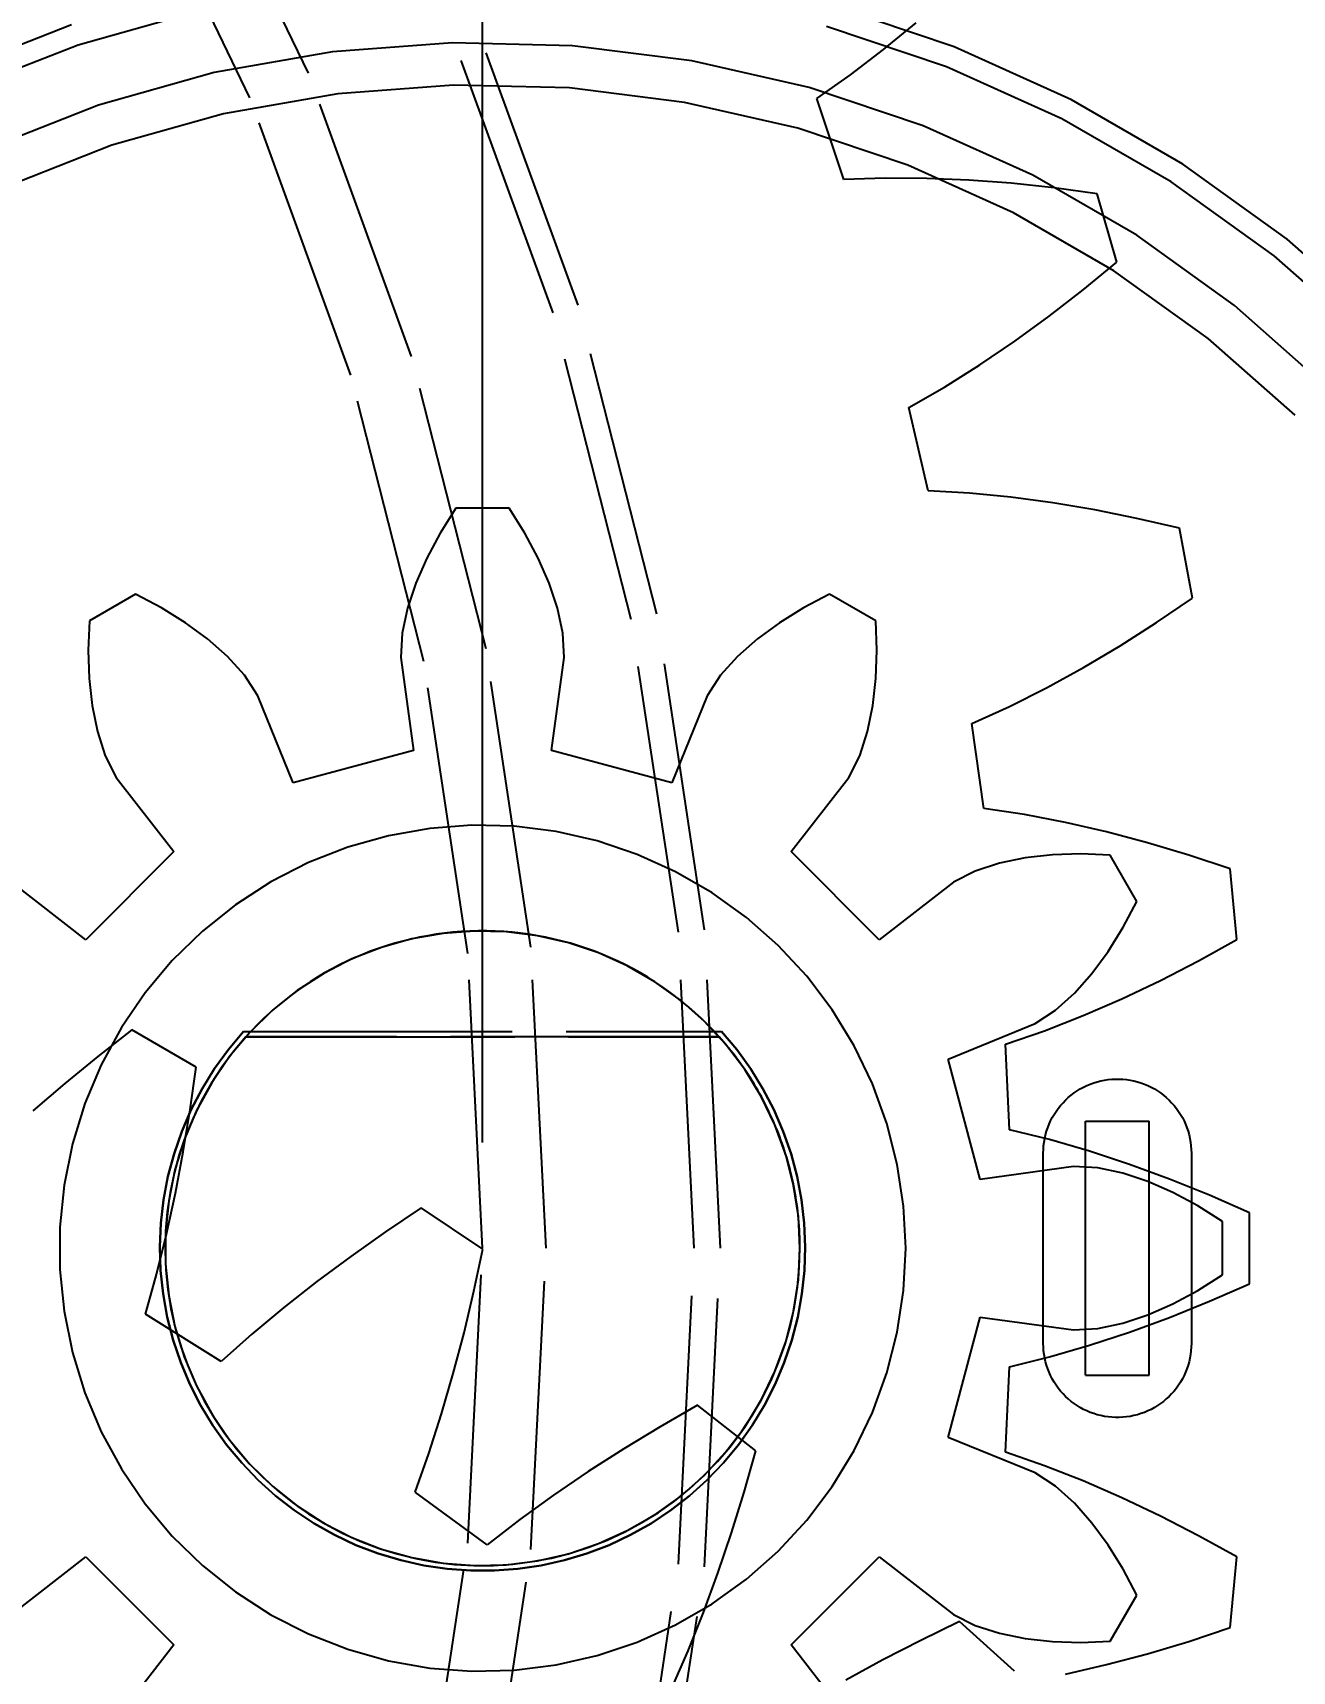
# Model space of a CAD drawing. Header units: millimetres. Extents: x -9 to 234, y -53 to 196.
# Drawn here: x 37.12 to 43.08, y 143.7 to 151.45 of the extents above; entities that cross this region are included whole.
import ezdxf

# ---------------------------------------------------------------- set-up
doc = ezdxf.new("R2010")
doc.units = ezdxf.units.MM
doc.linetypes.add('DASHED', pattern=[1.524, 1.27, -0.254])
doc.layers.add('DIMS', color=3, linetype='CONTINUOUS')
doc.layers.add('HIDDEN', color=8, linetype='DASHED')
doc.styles.add('OpenSansCondensed-Light', font='OpenSansCondensed-Light.ttf')
doc.dimstyles.new('EZDXF', dxfattribs={"dimtxt": 0.25, "dimasz": 0.175, "dimexe": 0.375, "dimexo": 0.125, "dimgap": 0.1, "dimtad": 1, "dimlfac": 100, "dimzin": 12, "dimdsep": 46, "dimtxsty": 'OpenSansCondensed-Light', "dimblk": 'ARCHTICK', "dimcen": 2.5, "dimazin": 3, "dimtfac": 0.5, "dimtmove": 2, "dimatfit": 3})

# ---------------------------------------------------------------- blocks, each defined once
blk = doc.blocks.new('_ARCHTICK')
at = {"color": 0, "linetype": 'BYBLOCK', "const_width": 0.15}
blk.add_lwpolyline([(-0.5, -0.5), (0.5, 0.5)], dxfattribs=at)

msp = doc.modelspace()

# ---------------------------------------------------------------- linework, layer by layer
at = {"layer": 'HIDDEN'}
for points in [[(39.25, 145.7), (39.18043, 147.09395), (38.97241, 148.47405), (38.62802, 149.82657), (38.15067, 151.13809), (37.5451, 152.39556), (36.81734, 153.58648), (35.97462, 154.69903), (35.02532, 155.72214), (33.97886, 156.64564), (32.84565, 157.46036), (31.63695, 158.15821), (30.36477, 158.73223)], [(39.25, 145.7), (39.18043, 147.09395), (38.97241, 148.47405), (38.62802, 149.82657), (38.15067, 151.13809), (37.5451, 152.39556), (36.81734, 153.58648), (35.97462, 154.69903), (35.02532, 155.72214), (33.97886, 156.64564), (32.84565, 157.46036), (31.63695, 158.15821), (30.36477, 158.73223)], [(39.55, 145.7), (39.47894, 147.12382), (39.26647, 148.53349), (38.91469, 149.915), (38.42711, 151.25462), (37.80857, 152.53903), (37.06521, 153.75548), (36.20444, 154.89186), (35.23479, 155.9369), (34.1659, 156.88019), (33.00841, 157.71237), (31.77381, 158.42517)], [(39.55, 145.7), (39.47894, 147.12382), (39.26647, 148.53349), (38.91469, 149.915), (38.42711, 151.25462), (37.80857, 152.53903), (37.06521, 153.75548), (36.20444, 154.89186), (35.23479, 155.9369), (34.1659, 156.88019), (33.00841, 157.71237), (31.77381, 158.42517)], [(40.37426, 145.7), (40.29911, 147.20589), (40.07439, 148.69681), (39.70234, 150.15796), (39.18665, 151.57479), (38.53245, 152.93324), (37.74625, 154.2198), (36.83586, 155.42169), (35.81032, 156.52696), (34.67982, 157.52463), (33.45561, 158.40477)], [(40.25, 145.7), (40.17546, 147.19352), (39.95259, 148.67219), (39.58359, 150.12133), (39.07214, 151.52652), (38.42332, 152.87381), (37.64358, 154.1498), (36.74067, 155.34181), (35.72355, 156.438), (34.60235, 157.42747), (33.38819, 158.30039)], [(43.50924, 150.06679), (43.05329, 150.46917), (42.55953, 150.82416), (42.03289, 151.12822), (41.47858, 151.37833), (40.90213, 151.57201)], [(43.50924, 150.06679), (43.05329, 150.46917), (42.55953, 150.82416), (42.03289, 151.12822), (41.47858, 151.37833), (40.90213, 151.57201)], [(37.91487, 151.54957), (37.33908, 151.38756), (36.78228, 151.16904), (36.25, 150.89615), (35.74754, 150.57163), (35.27988, 150.19869), (34.85169, 149.78104), (34.4672, 149.32283), (34.13025, 148.82861), (33.84419, 148.3033), (33.61184, 147.75212), (33.43554, 147.18054), (33.31702, 146.59425), (33.25746, 145.99908), (33.25746, 145.40092), (33.31702, 144.80575), (33.43554, 144.21946), (33.61184, 143.64788)], [(37.91487, 151.54957), (37.33908, 151.38756), (36.78228, 151.16904), (36.25, 150.89615), (35.74754, 150.57163), (35.27988, 150.19869), (34.85169, 149.78104), (34.4672, 149.32283), (34.13025, 148.82861), (33.84419, 148.3033), (33.61184, 147.75212), (33.43554, 147.18054), (33.31702, 146.59425), (33.25746, 145.99908), (33.25746, 145.40092), (33.31702, 144.80575), (33.43554, 144.21946), (33.61184, 143.64788)], [(37.91487, 151.54957), (37.33908, 151.38756), (36.78228, 151.16904), (36.25, 150.89615), (35.74754, 150.57163), (35.27988, 150.19869), (34.85169, 149.78104), (34.4672, 149.32283), (34.13025, 148.82861), (33.84419, 148.3033), (33.61184, 147.75212), (33.43554, 147.18054), (33.31702, 146.59425), (33.25746, 145.99908), (33.25746, 145.40092), (33.31702, 144.80575), (33.43554, 144.21946), (33.61184, 143.64788)], [(37.91487, 151.54957), (37.33908, 151.38756), (36.78228, 151.16904), (36.25, 150.89615), (35.74754, 150.57163), (35.27988, 150.19869), (34.85169, 149.78104), (34.4672, 149.32283), (34.13025, 148.82861), (33.84419, 148.3033), (33.61184, 147.75212), (33.43554, 147.18054), (33.31702, 146.59425), (33.25746, 145.99908), (33.25746, 145.40092), (33.31702, 144.80575), (33.43554, 144.21946), (33.61184, 143.64788)], [(41.14527, 151.36622), (41.29909, 151.49272)], [(41.14527, 151.36622), (41.29909, 151.49272)], [(37.30723, 151.48236), (36.74115, 151.26019), (36.2, 150.98275), (35.68916, 150.65282), (35.21372, 150.27367), (34.77838, 149.84905), (34.38749, 149.38321), (34.04493, 148.88075), (33.75409, 148.34669), (33.51788, 147.78632), (33.33863, 147.20522), (33.21813, 146.60916), (33.15758, 146.00406), (33.15758, 145.39594), (33.21813, 144.79084), (33.33863, 144.19478), (33.51788, 143.61368)], [(37.30723, 151.48236), (36.74115, 151.26019), (36.2, 150.98275), (35.68916, 150.65282), (35.21372, 150.27367), (34.77838, 149.84905), (34.38749, 149.38321), (34.04493, 148.88075), (33.75409, 148.34669), (33.51788, 147.78632), (33.33863, 147.20522), (33.21813, 146.60916), (33.15758, 146.00406), (33.15758, 145.39594), (33.21813, 144.79084), (33.33863, 144.19478), (33.51788, 143.61368)], [(43.43942, 149.9952), (42.99094, 150.39099), (42.50528, 150.74016), (41.98726, 151.03923), (41.44205, 151.28524), (40.87504, 151.47575)], [(43.43942, 149.9952), (42.99094, 150.39099), (42.50528, 150.74016), (41.98726, 151.03923), (41.44205, 151.28524), (40.87504, 151.47575)], [(43.43942, 149.9952), (42.99094, 150.39099), (42.50528, 150.74016), (41.98726, 151.03923), (41.44205, 151.28524), (40.87504, 151.47575)], [(43.43942, 149.9952), (42.99094, 150.39099), (42.50528, 150.74016), (41.98726, 151.03923), (41.44205, 151.28524), (40.87504, 151.47575)], [(43.22995, 149.78044), (42.80389, 150.15644), (42.34251, 150.48815), (41.8504, 150.77227), (41.33244, 151.00598), (40.79379, 151.18696), (40.23979, 151.3134), (39.67596, 151.38406), (39.1079, 151.39823), (38.54124, 151.35576), (37.98163, 151.25709), (37.43463, 151.10319), (36.90566, 150.89558)], [(43.22995, 149.78044), (42.80389, 150.15644), (42.34251, 150.48815), (41.8504, 150.77227), (41.33244, 151.00598), (40.79379, 151.18696), (40.23979, 151.3134), (39.67596, 151.38406), (39.1079, 151.39823), (38.54124, 151.35576), (37.98163, 151.25709), (37.43463, 151.10319), (36.90566, 150.89558)], [(40.98869, 151.24675), (41.14527, 151.36622)], [(40.98869, 151.24675), (41.14527, 151.36622)], [(43.0903, 149.63727), (42.67919, 150.00007), (42.234, 150.32014), (41.75916, 150.59429), (41.25938, 150.81981), (40.73962, 150.99443), (40.20506, 151.11644), (39.66102, 151.18462), (39.11288, 151.19829), (38.56611, 151.15732), (38.02613, 151.0621), (37.49832, 150.9136), (36.98792, 150.71328)], [(43.0903, 149.63727), (42.67919, 150.00007), (42.234, 150.32014), (41.75916, 150.59429), (41.25938, 150.81981), (40.73962, 150.99443), (40.20506, 151.11644), (39.66102, 151.18462), (39.11288, 151.19829), (38.56611, 151.15732), (38.02613, 151.0621), (37.49832, 150.9136), (36.98792, 150.71328)], [(40.82917, 151.13503), (40.98869, 151.24675)], [(40.82917, 151.13503), (40.98869, 151.24675)], [(40.95778, 150.7513), (40.82917, 151.13503)], [(40.95778, 150.7513), (40.82917, 151.13503)], [(41.15241, 150.75827), (40.95778, 150.7513)], [(41.15241, 150.75827), (40.95778, 150.7513)], [(41.34936, 150.7573), (41.15241, 150.75827)], [(41.34936, 150.7573), (41.15241, 150.75827)], [(41.54834, 150.74905), (41.34936, 150.7573)], [(41.54834, 150.74905), (41.34936, 150.7573)], [(41.74914, 150.73398), (41.54834, 150.74905)], [(41.74914, 150.73398), (41.54834, 150.74905)], [(41.95155, 150.71244), (41.74914, 150.73398)], [(41.95155, 150.71244), (41.74914, 150.73398)], [(42.15543, 150.68467), (41.95155, 150.71244)], [(42.15543, 150.68467), (41.95155, 150.71244)], [(42.24738, 150.36151), (42.15543, 150.68467)], [(42.24738, 150.36151), (42.15543, 150.68467)], [(42.08865, 150.23058), (42.24738, 150.36151)], [(42.08865, 150.23058), (42.24738, 150.36151)], [(41.9279, 150.1057), (42.08865, 150.23058)], [(41.9279, 150.1057), (42.08865, 150.23058)], [(41.76511, 149.98718), (41.9279, 150.1057)], [(41.76511, 149.98718), (41.9279, 150.1057)], [(41.60028, 149.87541), (41.76511, 149.98718)], [(41.60028, 149.87541), (41.76511, 149.98718)], [(41.43334, 149.77091), (41.60028, 149.87541)], [(41.43334, 149.77091), (41.60028, 149.87541)], [(41.26419, 149.67438), (41.43334, 149.77091)], [(41.26419, 149.67438), (41.43334, 149.77091)], [(41.35685, 149.28042), (41.26419, 149.67438)], [(41.35685, 149.28042), (41.26419, 149.67438)], [(41.55129, 149.26941), (41.35685, 149.28042)], [(41.55129, 149.26941), (41.35685, 149.28042)], [(41.74731, 149.25027), (41.55129, 149.26941)], [(41.74731, 149.25027), (41.55129, 149.26941)], [(41.94468, 149.22369), (41.74731, 149.25027)], [(41.94468, 149.22369), (41.74731, 149.25027)], [(39.12397, 149.19773), (39.0499, 149.0806)], [(39.12397, 149.19773), (39.0499, 149.0806)], [(39.37603, 149.19773), (39.12397, 149.19773)], [(39.37603, 149.19773), (39.12397, 149.19773)], [(39.4501, 149.0806), (39.37603, 149.19773)], [(39.4501, 149.0806), (39.37603, 149.19773)], [(42.14323, 149.19016), (41.94468, 149.22369)], [(42.14323, 149.19016), (41.94468, 149.22369)], [(42.3428, 149.15003), (42.14323, 149.19016)], [(42.3428, 149.15003), (42.14323, 149.19016)], [(42.54325, 149.10357), (42.3428, 149.15003)], [(42.54325, 149.10357), (42.3428, 149.15003)], [(42.60498, 148.77331), (42.54325, 149.10357)], [(42.60498, 148.77331), (42.54325, 149.10357)], [(39.0499, 149.0806), (38.98671, 148.96242)], [(39.0499, 149.0806), (38.98671, 148.96242)], [(39.51329, 148.96242), (39.4501, 149.0806)], [(39.51329, 148.96242), (39.4501, 149.0806)], [(38.98671, 148.96242), (38.93492, 148.84379)], [(38.98671, 148.96242), (38.93492, 148.84379)], [(39.56508, 148.84379), (39.51329, 148.96242)], [(39.56508, 148.84379), (39.51329, 148.96242)], [(37.61028, 148.79214), (37.39199, 148.66611)], [(37.61028, 148.79214), (37.39199, 148.66611)], [(37.73299, 148.72773), (37.61028, 148.79214)], [(37.73299, 148.72773), (37.61028, 148.79214)], [(38.93492, 148.84379), (38.89542, 148.72534)], [(38.93492, 148.84379), (38.89542, 148.72534)], [(39.60458, 148.72534), (39.56508, 148.84379)], [(39.60458, 148.72534), (39.56508, 148.84379)], [(40.88972, 148.79214), (40.76701, 148.72773)], [(40.88972, 148.79214), (40.76701, 148.72773)], [(41.10801, 148.66611), (40.88972, 148.79214)], [(41.10801, 148.66611), (40.88972, 148.79214)], [(37.84681, 148.65698), (37.73299, 148.72773)], [(37.84681, 148.65698), (37.73299, 148.72773)], [(38.89542, 148.72534), (38.86987, 148.60782)], [(38.89542, 148.72534), (38.86987, 148.60782)], [(39.63013, 148.60782), (39.60458, 148.72534)], [(39.63013, 148.60782), (39.60458, 148.72534)], [(40.76701, 148.72773), (40.65319, 148.65698)], [(40.76701, 148.72773), (40.65319, 148.65698)], [(42.43485, 148.65757), (42.60498, 148.77331)], [(42.43485, 148.65757), (42.60498, 148.77331)], [(37.39199, 148.66611), (37.38641, 148.52763)], [(37.39199, 148.66611), (37.38641, 148.52763)], [(37.95097, 148.58014), (37.84681, 148.65698)], [(37.95097, 148.58014), (37.84681, 148.65698)], [(40.65319, 148.65698), (40.54903, 148.58014)], [(40.65319, 148.65698), (40.54903, 148.58014)], [(41.11359, 148.52763), (41.10801, 148.66611)], [(41.11359, 148.52763), (41.10801, 148.66611)], [(42.26326, 148.54806), (42.43485, 148.65757)], [(42.26326, 148.54806), (42.43485, 148.65757)], [(38.04441, 148.49732), (37.95097, 148.58014)], [(38.04441, 148.49732), (37.95097, 148.58014)], [(38.86987, 148.60782), (38.86368, 148.49248)], [(38.86987, 148.60782), (38.86368, 148.49248)], [(39.63632, 148.49248), (39.63013, 148.60782)], [(39.63632, 148.49248), (39.63013, 148.60782)], [(40.54903, 148.58014), (40.45559, 148.49732)], [(40.54903, 148.58014), (40.45559, 148.49732)], [(42.09023, 148.44507), (42.26326, 148.54806)], [(42.09023, 148.44507), (42.26326, 148.54806)], [(37.38641, 148.52763), (37.39077, 148.39369)], [(37.38641, 148.52763), (37.39077, 148.39369)], [(38.12529, 148.40831), (38.04441, 148.49732)], [(38.12529, 148.40831), (38.04441, 148.49732)], [(38.86368, 148.49248), (38.92453, 148.05259)], [(38.86368, 148.49248), (38.92453, 148.05259)], [(39.57547, 148.05259), (39.63632, 148.49248)], [(39.57547, 148.05259), (39.63632, 148.49248)], [(40.45559, 148.49732), (40.37471, 148.40831)], [(40.45559, 148.49732), (40.37471, 148.40831)], [(41.10923, 148.39369), (41.11359, 148.52763)], [(41.10923, 148.39369), (41.11359, 148.52763)], [(37.39077, 148.39369), (37.40524, 148.26506)], [(37.39077, 148.39369), (37.40524, 148.26506)], [(38.18832, 148.31152), (38.12529, 148.40831)], [(38.18832, 148.31152), (38.12529, 148.40831)], [(40.37471, 148.40831), (40.31168, 148.31152)], [(40.37471, 148.40831), (40.31168, 148.31152)], [(41.09476, 148.26506), (41.10923, 148.39369)], [(41.09476, 148.26506), (41.10923, 148.39369)], [(41.91579, 148.34899), (42.09023, 148.44507)], [(41.91579, 148.34899), (42.09023, 148.44507)], [(41.73992, 148.26033), (41.91579, 148.34899)], [(41.73992, 148.26033), (41.91579, 148.34899)], [(37.40524, 148.26506), (37.43025, 148.14273)], [(37.40524, 148.26506), (37.43025, 148.14273)], [(38.35556, 147.90014), (38.18832, 148.31152)], [(38.35556, 147.90014), (38.18832, 148.31152)], [(40.31168, 148.31152), (40.14444, 147.90014)], [(40.31168, 148.31152), (40.14444, 147.90014)], [(41.06975, 148.14273), (41.09476, 148.26506)], [(41.06975, 148.14273), (41.09476, 148.26506)], [(41.56259, 148.17982), (41.73992, 148.26033)], [(41.56259, 148.17982), (41.73992, 148.26033)], [(41.6185, 147.77899), (41.56259, 148.17982)], [(41.6185, 147.77899), (41.56259, 148.17982)], [(37.43025, 148.14273), (37.46689, 148.02818)], [(37.43025, 148.14273), (37.46689, 148.02818)], [(41.03311, 148.02818), (41.06975, 148.14273)], [(41.03311, 148.02818), (41.06975, 148.14273)], [(37.46689, 148.02818), (37.51919, 147.9252)], [(37.46689, 148.02818), (37.51919, 147.9252)], [(38.92453, 148.05259), (38.35556, 147.90014)], [(38.92453, 148.05259), (38.35556, 147.90014)], [(40.14444, 147.90014), (39.57547, 148.05259)], [(40.14444, 147.90014), (39.57547, 148.05259)], [(40.98081, 147.9252), (41.03311, 148.02818)], [(40.98081, 147.9252), (41.03311, 148.02818)], [(37.51919, 147.9252), (37.79184, 147.57467)], [(37.51919, 147.9252), (37.79184, 147.57467)], [(40.70816, 147.57467), (40.98081, 147.9252)], [(40.70816, 147.57467), (40.98081, 147.9252)], [(41.81109, 147.75009), (41.6185, 147.77899)], [(41.81109, 147.75009), (41.6185, 147.77899)], [(41.25, 145.7), (41.24006, 145.89914), (41.21034, 146.09629), (41.16115, 146.28951), (41.09295, 146.47687), (41.00644, 146.65651), (40.90248, 146.82664), (40.78209, 146.98558), (40.64647, 147.13173), (40.49698, 147.26366), (40.33509, 147.38005), (40.16242, 147.47974), (39.98068, 147.56175), (39.79168, 147.62525), (39.5973, 147.66962), (39.39946, 147.69441), (39.20014, 147.69938), (39.00131, 147.68448), (38.80496, 147.64986), (38.61303, 147.59585), (38.42743, 147.52301), (38.25, 147.43205), (38.08251, 147.32388), (37.92663, 147.19956), (37.7839, 147.06035), (37.65573, 146.90761), (37.54342, 146.74287), (37.44806, 146.56777), (37.37061, 146.38404), (37.31185, 146.19351), (37.27234, 145.99808), (37.25249, 145.79969), (37.25249, 145.60031), (37.27234, 145.40192), (37.31185, 145.20649), (37.37061, 145.01596), (37.44806, 144.83223), (37.54342, 144.65713), (37.65573, 144.49239), (37.7839, 144.33965), (37.92663, 144.20044), (38.08251, 144.07612), (38.25, 143.96795), (38.42743, 143.87699), (38.61303, 143.80415), (38.80496, 143.75014), (39.00131, 143.71552), (39.20014, 143.70062), (39.39946, 143.70559), (39.5973, 143.73038), (39.79168, 143.77475), (39.98068, 143.83825), (40.16242, 143.92026), (40.33509, 144.01995), (40.49698, 144.13634), (40.64647, 144.26827), (40.78209, 144.41442), (40.90248, 144.57336), (41.00644, 144.74349), (41.09295, 144.92313), (41.16115, 145.11049), (41.21034, 145.30371), (41.24006, 145.50086), (41.25, 145.7)], [(41.25, 145.7), (41.24006, 145.89914), (41.21034, 146.09629), (41.16115, 146.28951), (41.09295, 146.47687), (41.00644, 146.65651), (40.90248, 146.82664), (40.78209, 146.98558), (40.64647, 147.13173), (40.49698, 147.26366), (40.33509, 147.38005), (40.16242, 147.47974), (39.98068, 147.56175), (39.79168, 147.62525), (39.5973, 147.66962), (39.39946, 147.69441), (39.20014, 147.69938), (39.00131, 147.68448), (38.80496, 147.64986), (38.61303, 147.59585), (38.42743, 147.52301), (38.25, 147.43205), (38.08251, 147.32388), (37.92663, 147.19956), (37.7839, 147.06035), (37.65573, 146.90761), (37.54342, 146.74287), (37.44806, 146.56777), (37.37061, 146.38404), (37.31185, 146.19351), (37.27234, 145.99808), (37.25249, 145.79969), (37.25249, 145.60031), (37.27234, 145.40192), (37.31185, 145.20649), (37.37061, 145.01596), (37.44806, 144.83223), (37.54342, 144.65713), (37.65573, 144.49239), (37.7839, 144.33965), (37.92663, 144.20044), (38.08251, 144.07612), (38.25, 143.96795), (38.42743, 143.87699), (38.61303, 143.80415), (38.80496, 143.75014), (39.00131, 143.71552), (39.20014, 143.70062), (39.39946, 143.70559), (39.5973, 143.73038), (39.79168, 143.77475), (39.98068, 143.83825), (40.16242, 143.92026), (40.33509, 144.01995), (40.49698, 144.13634), (40.64647, 144.26827), (40.78209, 144.41442), (40.90248, 144.57336), (41.00644, 144.74349), (41.09295, 144.92313), (41.16115, 145.11049), (41.21034, 145.30371), (41.24006, 145.50086), (41.25, 145.7)], [(42.00451, 147.71294), (41.81109, 147.75009)], [(42.00451, 147.71294), (41.81109, 147.75009)], [(42.19859, 147.66827), (42.00451, 147.71294)], [(42.19859, 147.66827), (42.00451, 147.71294)], [(42.3932, 147.61656), (42.19859, 147.66827)], [(42.3932, 147.61656), (42.19859, 147.66827)], [(37.79184, 147.57467), (37.37533, 147.15816)], [(37.79184, 147.57467), (37.37533, 147.15816)], [(41.12467, 147.15816), (40.70816, 147.57467)], [(41.12467, 147.15816), (40.70816, 147.57467)], [(41.81506, 147.54476), (41.69273, 147.51975)], [(41.81506, 147.54476), (41.69273, 147.51975)], [(41.94369, 147.55923), (41.81506, 147.54476)], [(41.94369, 147.55923), (41.81506, 147.54476)], [(42.07763, 147.56359), (41.94369, 147.55923)], [(42.07763, 147.56359), (41.94369, 147.55923)], [(42.21611, 147.55801), (42.07763, 147.56359)], [(42.21611, 147.55801), (42.07763, 147.56359)], [(42.34214, 147.33972), (42.21611, 147.55801)], [(42.34214, 147.33972), (42.21611, 147.55801)], [(42.58821, 147.55819), (42.3932, 147.61656)], [(42.58821, 147.55819), (42.3932, 147.61656)], [(42.78352, 147.49343), (42.58821, 147.55819)], [(42.78352, 147.49343), (42.58821, 147.55819)], [(41.57818, 147.48311), (41.4752, 147.43081)], [(41.57818, 147.48311), (41.4752, 147.43081)], [(41.69273, 147.51975), (41.57818, 147.48311)], [(41.69273, 147.51975), (41.57818, 147.48311)], [(42.81452, 147.15888), (42.78352, 147.49343)], [(42.81452, 147.15888), (42.78352, 147.49343)], [(37.37533, 147.15816), (37.0248, 147.43081)], [(37.37533, 147.15816), (37.0248, 147.43081)], [(41.4752, 147.43081), (41.12467, 147.15816)], [(41.4752, 147.43081), (41.12467, 147.15816)], [(42.27773, 147.21701), (42.34214, 147.33972)], [(42.27773, 147.21701), (42.34214, 147.33972)], [(40.75, 145.7), (40.74255, 145.84935), (40.72026, 145.99722), (40.68336, 146.14213), (40.63221, 146.28265), (40.56733, 146.41738), (40.48936, 146.54498), (40.39907, 146.66418), (40.29736, 146.7738), (40.18523, 146.87275), (40.06382, 146.96004), (39.93432, 147.03481), (39.79801, 147.09631), (39.65626, 147.14394), (39.51047, 147.17721), (39.3621, 147.19581), (39.2126, 147.19953), (39.06348, 147.18836), (38.91622, 147.16239), (38.77227, 147.12189), (38.63307, 147.06726), (38.5, 146.99904), (38.37438, 146.91791), (38.25747, 146.82467), (38.15042, 146.72026), (38.0543, 146.60571), (37.97006, 146.48215), (37.89855, 146.35083), (37.84046, 146.21303), (37.79638, 146.07014), (37.76675, 145.92356), (37.75186, 145.77477), (37.75186, 145.62523), (37.76675, 145.47644), (37.79638, 145.32986), (37.84046, 145.18697), (37.89855, 145.04917), (37.97006, 144.91785), (38.0543, 144.79429), (38.15042, 144.67974), (38.25747, 144.57533), (38.37438, 144.48209), (38.5, 144.40096), (38.63307, 144.33274), (38.77227, 144.27811), (38.91622, 144.23761), (39.06348, 144.21164), (39.2126, 144.20047), (39.3621, 144.20419), (39.51047, 144.22279), (39.65626, 144.25606), (39.79801, 144.30369), (39.93432, 144.36519), (40.06382, 144.43996), (40.18523, 144.52725), (40.29736, 144.6262), (40.39907, 144.73582), (40.48936, 144.85502), (40.56733, 144.98262), (40.63221, 145.11735), (40.68336, 145.25787), (40.72026, 145.40278), (40.74255, 145.55065), (40.75, 145.7)], [(40.75, 145.7), (40.74255, 145.84935), (40.72026, 145.99722), (40.68336, 146.14213), (40.63221, 146.28265), (40.56733, 146.41738), (40.48936, 146.54498), (40.39907, 146.66418), (40.29736, 146.7738), (40.18523, 146.87275), (40.06382, 146.96004), (39.93432, 147.03481), (39.79801, 147.09631), (39.65626, 147.14394), (39.51047, 147.17721), (39.3621, 147.19581), (39.2126, 147.19953), (39.06348, 147.18836), (38.91622, 147.16239), (38.77227, 147.12189), (38.63307, 147.06726), (38.5, 146.99904), (38.37438, 146.91791), (38.25747, 146.82467), (38.15042, 146.72026), (38.0543, 146.60571), (37.97006, 146.48215), (37.89855, 146.35083), (37.84046, 146.21303), (37.79638, 146.07014), (37.76675, 145.92356), (37.75186, 145.77477), (37.75186, 145.62523), (37.76675, 145.47644), (37.79638, 145.32986), (37.84046, 145.18697), (37.89855, 145.04917), (37.97006, 144.91785), (38.0543, 144.79429), (38.15042, 144.67974), (38.25747, 144.57533), (38.37438, 144.48209), (38.5, 144.40096), (38.63307, 144.33274), (38.77227, 144.27811), (38.91622, 144.23761), (39.06348, 144.21164), (39.2126, 144.20047), (39.3621, 144.20419), (39.51047, 144.22279), (39.65626, 144.25606), (39.79801, 144.30369), (39.93432, 144.36519), (40.06382, 144.43996), (40.18523, 144.52725), (40.29736, 144.6262), (40.39907, 144.73582), (40.48936, 144.85502), (40.56733, 144.98262), (40.63221, 145.11735), (40.68336, 145.25787), (40.72026, 145.40278), (40.74255, 145.55065), (40.75, 145.7)], [(40.75, 145.7), (40.74255, 145.84935), (40.72026, 145.99722), (40.68336, 146.14213), (40.63221, 146.28265), (40.56733, 146.41738), (40.48936, 146.54498), (40.39907, 146.66418), (40.29736, 146.7738), (40.18523, 146.87275), (40.06382, 146.96004), (39.93432, 147.03481), (39.79801, 147.09631), (39.65626, 147.14394), (39.51047, 147.17721), (39.3621, 147.19581), (39.2126, 147.19953), (39.06348, 147.18836), (38.91622, 147.16239), (38.77227, 147.12189), (38.63307, 147.06726), (38.5, 146.99904), (38.37438, 146.91791), (38.25747, 146.82467), (38.15042, 146.72026), (38.0543, 146.60571), (37.97006, 146.48215), (37.89855, 146.35083), (37.84046, 146.21303), (37.79638, 146.07014), (37.76675, 145.92356), (37.75186, 145.77477), (37.75186, 145.62523), (37.76675, 145.47644), (37.79638, 145.32986), (37.84046, 145.18697), (37.89855, 145.04917), (37.97006, 144.91785), (38.0543, 144.79429), (38.15042, 144.67974), (38.25747, 144.57533), (38.37438, 144.48209), (38.5, 144.40096), (38.63307, 144.33274), (38.77227, 144.27811), (38.91622, 144.23761), (39.06348, 144.21164), (39.2126, 144.20047), (39.3621, 144.20419), (39.51047, 144.22279), (39.65626, 144.25606), (39.79801, 144.30369), (39.93432, 144.36519), (40.06382, 144.43996), (40.18523, 144.52725), (40.29736, 144.6262), (40.39907, 144.73582), (40.48936, 144.85502), (40.56733, 144.98262), (40.63221, 145.11735), (40.68336, 145.25787), (40.72026, 145.40278), (40.74255, 145.55065), (40.75, 145.7)], [(40.36803, 146.7), (40.34094, 146.72949), (40.31306, 146.75825), (40.28443, 146.78625), (40.25506, 146.81348), (40.22498, 146.83992), (40.1942, 146.86554), (40.16274, 146.89033), (40.13064, 146.91428), (40.09791, 146.93736), (40.06457, 146.95955), (40.03065, 146.98085), (39.99618, 147.00124), (39.96118, 147.02069), (39.92566, 147.03921), (39.88967, 147.05677), (39.85322, 147.07336), (39.81634, 147.08898), (39.77905, 147.1036), (39.74139, 147.11723), (39.70338, 147.12984), (39.66505, 147.14144), (39.62642, 147.152), (39.58752, 147.16153), (39.54838, 147.17002), (39.50903, 147.17747), (39.46949, 147.18385), (39.4298, 147.18919), (39.38997, 147.19345), (39.35005, 147.19666), (39.31006, 147.1988), (39.27002, 147.19987), (39.22998, 147.19987), (39.18994, 147.1988), (39.14995, 147.19666), (39.11003, 147.19345), (39.0702, 147.18919), (39.03051, 147.18385), (38.99097, 147.17747), (38.95162, 147.17002), (38.91248, 147.16153), (38.87358, 147.152), (38.83495, 147.14144), (38.79662, 147.12984), (38.75861, 147.11723), (38.72095, 147.1036), (38.68366, 147.08898), (38.64678, 147.07336), (38.61033, 147.05677), (38.57434, 147.03921), (38.53882, 147.02069), (38.50382, 147.00124), (38.46935, 146.98085), (38.43543, 146.95955), (38.40209, 146.93736), (38.36936, 146.91428), (38.33726, 146.89033), (38.3058, 146.86554), (38.27502, 146.83992), (38.24494, 146.81348), (38.21557, 146.78625), (38.18694, 146.75825), (38.15906, 146.72949), (38.13197, 146.7)], [(42.20698, 147.10319), (42.27773, 147.21701)], [(42.20698, 147.10319), (42.27773, 147.21701)], [(42.63444, 147.05934), (42.81452, 147.15888)], [(42.63444, 147.05934), (42.81452, 147.15888)], [(42.13014, 146.99903), (42.20698, 147.10319)], [(42.13014, 146.99903), (42.20698, 147.10319)], [(42.04732, 146.90559), (42.13014, 146.99903)], [(42.04732, 146.90559), (42.13014, 146.99903)], [(42.45347, 146.96613), (42.63444, 147.05934)], [(42.45347, 146.96613), (42.63444, 147.05934)], [(42.27168, 146.87954), (42.45347, 146.96613)], [(42.27168, 146.87954), (42.45347, 146.96613)], [(41.95831, 146.82471), (42.04732, 146.90559)], [(41.95831, 146.82471), (42.04732, 146.90559)], [(42.08911, 146.79996), (42.27168, 146.87954)], [(42.08911, 146.79996), (42.27168, 146.87954)], [(41.86152, 146.76168), (41.95831, 146.82471)], [(41.86152, 146.76168), (41.95831, 146.82471)], [(41.90581, 146.72791), (42.08911, 146.79996)], [(41.90581, 146.72791), (42.08911, 146.79996)], [(37.59222, 146.7317), (37.43195, 146.6069)], [(37.59222, 146.7317), (37.43195, 146.6069)], [(37.89588, 146.55639), (37.59222, 146.7317)], [(37.89588, 146.55639), (37.59222, 146.7317)], [(38.12084, 146.725), (38.04884, 146.6396), (37.98328, 146.54915), (37.92452, 146.45415), (37.87288, 146.3551), (37.82862, 146.25253), (37.79198, 146.14701), (37.76317, 146.03908), (37.74234, 145.92933), (37.7296, 145.81836), (37.72501, 145.70675), (37.72861, 145.5951), (37.74037, 145.48401), (37.76023, 145.37409), (37.78809, 145.26591), (37.82378, 145.16006), (37.86713, 145.05711), (37.9179, 144.95761), (37.97582, 144.86209), (38.04058, 144.77107), (38.11182, 144.68503), (38.18917, 144.60444), (38.27221, 144.52972), (38.3605, 144.46129), (38.45356, 144.3995), (38.55089, 144.34469), (38.65198, 144.29715), (38.75627, 144.25714), (38.86321, 144.22487), (38.97223, 144.20051), (39.08274, 144.1842), (39.19415, 144.17602), (39.30585, 144.17602), (39.41726, 144.1842), (39.52777, 144.20051), (39.63679, 144.22487), (39.74373, 144.25714), (39.84802, 144.29715), (39.94911, 144.34469), (40.04644, 144.3995), (40.1395, 144.46129), (40.22779, 144.52972), (40.31083, 144.60444), (40.38818, 144.68503), (40.45942, 144.77107), (40.52418, 144.86209), (40.5821, 144.95761), (40.63287, 145.05711), (40.67622, 145.16006), (40.71191, 145.26591), (40.73977, 145.37409), (40.75963, 145.48401), (40.77139, 145.5951), (40.77499, 145.70675), (40.7704, 145.81836), (40.75766, 145.92933), (40.73683, 146.03908), (40.70802, 146.14701), (40.67138, 146.25253), (40.62712, 146.3551), (40.57548, 146.45415), (40.51672, 146.54915), (40.45116, 146.6396), (40.37916, 146.725)], [(40.37916, 146.725), (40.45116, 146.6396), (40.51672, 146.54915), (40.57548, 146.45415), (40.62712, 146.3551), (40.67138, 146.25253), (40.70802, 146.14701), (40.73683, 146.03908), (40.75766, 145.92933), (40.7704, 145.81836), (40.77499, 145.70675), (40.77139, 145.5951), (40.75963, 145.48401), (40.73977, 145.37409), (40.71191, 145.26591), (40.67622, 145.16006), (40.63287, 145.05711), (40.5821, 144.95761), (40.52418, 144.86209), (40.45942, 144.77107), (40.38818, 144.68503), (40.31083, 144.60444), (40.22779, 144.52972), (40.1395, 144.46129), (40.04644, 144.3995), (39.94911, 144.34469), (39.84802, 144.29715), (39.74373, 144.25714), (39.63679, 144.22487), (39.52777, 144.20051), (39.41726, 144.1842), (39.30585, 144.17602), (39.19415, 144.17602), (39.08274, 144.1842), (38.97223, 144.20051), (38.86321, 144.22487), (38.75627, 144.25714), (38.65198, 144.29715), (38.55089, 144.34469), (38.45356, 144.3995), (38.3605, 144.46129), (38.27221, 144.52972), (38.18917, 144.60444), (38.11182, 144.68503), (38.04058, 144.77107), (37.97582, 144.86209), (37.9179, 144.95761), (37.86713, 145.05711), (37.82378, 145.16006), (37.78809, 145.26591), (37.76023, 145.37409), (37.74037, 145.48401), (37.72861, 145.5951), (37.72501, 145.70675), (37.7296, 145.81836), (37.74234, 145.92933), (37.76317, 146.03908), (37.79198, 146.14701), (37.82862, 146.25253), (37.87288, 146.3551), (37.92452, 146.45415), (37.98328, 146.54915), (38.04884, 146.6396), (38.12084, 146.725)], [(38.13197, 146.7), (38.07267, 146.62945), (38.01781, 146.5554), (37.9676, 146.47811), (37.92224, 146.39789), (37.88189, 146.31504), (37.8467, 146.22986), (37.81681, 146.14268), (37.79233, 146.05383), (37.77335, 145.96365), (37.75995, 145.87247), (37.75217, 145.78064), (37.75004, 145.6885), (37.75358, 145.59641), (37.76277, 145.50471), (37.77757, 145.41374), (37.79793, 145.32386), (37.82377, 145.2354), (37.85499, 145.14869), (37.89148, 145.06406), (37.9331, 144.98183), (37.97969, 144.90232), (38.03107, 144.82581), (38.08705, 144.7526), (38.14743, 144.68297), (38.21197, 144.61718), (38.28042, 144.55548), (38.35254, 144.4981), (38.42804, 144.44525), (38.50665, 144.39715), (38.58806, 144.35395), (38.67197, 144.31585), (38.75807, 144.28296), (38.84602, 144.25542), (38.93549, 144.23334), (39.02615, 144.2168), (39.11766, 144.20585), (39.20967, 144.20054), (39.30183, 144.2009), (39.39379, 144.20691), (39.48521, 144.21856), (39.57574, 144.2358), (39.66505, 144.25856), (39.75278, 144.28677), (39.83862, 144.32032), (39.92224, 144.35907), (40.00332, 144.40288), (40.08155, 144.45159), (40.15665, 144.50502), (40.22832, 144.56295), (40.2963, 144.62517), (40.36033, 144.69146), (40.42017, 144.76155), (40.4756, 144.83518), (40.52639, 144.91208), (40.57237, 144.99195), (40.61336, 145.07449), (40.6492, 145.1594), (40.67975, 145.24635), (40.70492, 145.335), (40.72458, 145.42504), (40.73869, 145.51612), (40.74717, 145.60788), (40.75, 145.7)], [(38.12084, 146.725), (40.37916, 146.725)], [(38.12084, 146.725), (40.37916, 146.725)], [(40.36803, 146.7), (38.13197, 146.7)], [(38.13197, 146.7), (40.36803, 146.7)], [(40.75, 145.7), (40.7499, 145.71737), (40.7496, 145.73475), (40.74909, 145.75211), (40.74839, 145.76947), (40.74749, 145.78682), (40.74638, 145.80416), (40.74507, 145.82149), (40.74356, 145.8388), (40.74186, 145.85609), (40.73995, 145.87336), (40.73784, 145.8906), (40.73553, 145.90782), (40.73303, 145.92502), (40.73032, 145.94218), (40.72742, 145.95931), (40.72431, 145.9764), (40.72101, 145.99346), (40.71752, 146.01048), (40.71382, 146.02746), (40.70993, 146.04439), (40.70584, 146.06128), (40.70156, 146.07811), (40.69708, 146.0949), (40.69241, 146.11164), (40.68755, 146.12832), (40.68249, 146.14494), (40.67724, 146.1615), (40.6718, 146.178), (40.66617, 146.19444), (40.66035, 146.21081), (40.65433, 146.22711), (40.64814, 146.24334), (40.64175, 146.2595), (40.63517, 146.27558), (40.62841, 146.29159), (40.62147, 146.30751), (40.61434, 146.32336), (40.60703, 146.33912), (40.59954, 146.35479), (40.59186, 146.37038), (40.58401, 146.38588), (40.57597, 146.40128), (40.56776, 146.41659), (40.55937, 146.43181), (40.55081, 146.44693), (40.54207, 146.46194), (40.53316, 146.47686), (40.52407, 146.49167), (40.51482, 146.50637), (40.50539, 146.52097), (40.4958, 146.53545), (40.48604, 146.54983), (40.47611, 146.56409), (40.46602, 146.57823), (40.45577, 146.59226), (40.44535, 146.60616), (40.43478, 146.61995), (40.42404, 146.63361), (40.41315, 146.64714), (40.4021, 146.66055), (40.3909, 146.67383), (40.37954, 146.68698), (40.36803, 146.7)], [(41.45014, 146.59444), (41.86152, 146.76168)], [(41.45014, 146.59444), (41.86152, 146.76168)], [(41.72181, 146.66411), (41.90581, 146.72791)], [(41.72181, 146.66411), (41.90581, 146.72791)], [(41.7405, 146.25983), (41.72181, 146.66411)], [(41.7405, 146.25983), (41.72181, 146.66411)], [(37.43195, 146.6069), (37.27597, 146.47939)], [(37.43195, 146.6069), (37.27597, 146.47939)], [(37.86792, 146.35519), (37.89588, 146.55639)], [(37.86792, 146.35519), (37.89588, 146.55639)], [(41.60259, 146.02547), (41.45014, 146.59444)], [(41.60259, 146.02547), (41.45014, 146.59444)], [(37.27597, 146.47939), (37.12447, 146.34911)], [(37.27597, 146.47939), (37.12447, 146.34911)], [(41.9, 146.15), (41.90044, 146.16745), (41.90174, 146.18485), (41.90391, 146.20216), (41.90694, 146.21935), (41.91082, 146.23637), (41.91555, 146.25316), (41.92111, 146.26971), (41.92748, 146.28595), (41.93466, 146.30186), (41.94262, 146.31739), (41.95135, 146.3325), (41.96082, 146.34716), (41.971, 146.36133), (41.98188, 146.37498), (41.99343, 146.38806), (42.00562, 146.40055), (42.01841, 146.41242), (42.03178, 146.42364), (42.04569, 146.43418), (42.06011, 146.44401), (42.075, 146.45311), (42.09033, 146.46146), (42.10605, 146.46903), (42.12213, 146.47581), (42.13853, 146.48177), (42.15521, 146.48692), (42.17212, 146.49122), (42.18922, 146.49468), (42.20648, 146.49728), (42.22384, 146.49902), (42.24127, 146.49989), (42.25873, 146.49989), (42.27616, 146.49902), (42.29352, 146.49728), (42.31078, 146.49468), (42.32788, 146.49122), (42.34479, 146.48692), (42.36147, 146.48177), (42.37787, 146.47581), (42.39395, 146.46903), (42.40967, 146.46146), (42.425, 146.45311), (42.43989, 146.44401), (42.45431, 146.43418), (42.46822, 146.42364), (42.48159, 146.41242), (42.49438, 146.40055), (42.50657, 146.38806), (42.51812, 146.37498), (42.529, 146.36133), (42.53918, 146.34716), (42.54865, 146.3325), (42.55738, 146.31739), (42.56534, 146.30186), (42.57252, 146.28595), (42.57889, 146.26971), (42.58445, 146.25316), (42.58918, 146.23637), (42.59306, 146.21935), (42.59609, 146.20216), (42.59826, 146.18485), (42.59956, 146.16745), (42.6, 146.15)], [(41.9, 146.15), (41.90044, 146.16745), (41.90174, 146.18485), (41.90391, 146.20216), (41.90694, 146.21935), (41.91082, 146.23637), (41.91555, 146.25316), (41.92111, 146.26971), (41.92748, 146.28595), (41.93466, 146.30186), (41.94262, 146.31739), (41.95135, 146.3325), (41.96082, 146.34716), (41.971, 146.36133), (41.98188, 146.37498), (41.99343, 146.38806), (42.00562, 146.40055), (42.01841, 146.41242), (42.03178, 146.42364), (42.04569, 146.43418), (42.06011, 146.44401), (42.075, 146.45311), (42.09033, 146.46146), (42.10605, 146.46903), (42.12213, 146.47581), (42.13853, 146.48177), (42.15521, 146.48692), (42.17212, 146.49122), (42.18922, 146.49468), (42.20648, 146.49728), (42.22384, 146.49902), (42.24127, 146.49989), (42.25873, 146.49989), (42.27616, 146.49902), (42.29352, 146.49728), (42.31078, 146.49468), (42.32788, 146.49122), (42.34479, 146.48692), (42.36147, 146.48177), (42.37787, 146.47581), (42.39395, 146.46903), (42.40967, 146.46146), (42.425, 146.45311), (42.43989, 146.44401), (42.45431, 146.43418), (42.46822, 146.42364), (42.48159, 146.41242), (42.49438, 146.40055), (42.50657, 146.38806), (42.51812, 146.37498), (42.529, 146.36133), (42.53918, 146.34716), (42.54865, 146.3325), (42.55738, 146.31739), (42.56534, 146.30186), (42.57252, 146.28595), (42.57889, 146.26971), (42.58445, 146.25316), (42.58918, 146.23637), (42.59306, 146.21935), (42.59609, 146.20216), (42.59826, 146.18485), (42.59956, 146.16745), (42.6, 146.15)], [(37.83549, 146.15635), (37.86792, 146.35519)], [(37.83549, 146.15635), (37.86792, 146.35519)], [(41.9296, 146.21328), (41.7405, 146.25983)], [(41.9296, 146.21328), (41.7405, 146.25983)], [(42.1, 145.1), (42.1, 146.3)], [(42.1, 146.3), (42.4, 146.3)], [(42.1, 145.1), (42.1, 146.3)], [(42.1, 146.3), (42.4, 146.3)], [(42.4, 145.1), (42.4, 146.3)], [(42.4, 145.1), (42.4, 146.3)], [(37.79842, 145.96001), (37.83549, 146.15635)], [(37.79842, 145.96001), (37.83549, 146.15635)], [(41.9, 145.25), (41.9, 146.15)], [(41.9, 145.25), (41.9, 146.15)], [(42.11877, 146.15845), (41.9296, 146.21328)], [(42.11877, 146.15845), (41.9296, 146.21328)], [(42.3079, 146.09605), (42.11877, 146.15845)], [(42.3079, 146.09605), (42.11877, 146.15845)], [(42.6, 146.15), (42.6, 145.25)], [(42.6, 146.15), (42.6, 145.25)], [(42.04248, 146.08632), (41.60259, 146.02547)], [(42.04248, 146.08632), (41.60259, 146.02547)], [(42.15782, 146.08013), (42.04248, 146.08632)], [(42.15782, 146.08013), (42.04248, 146.08632)], [(42.27534, 146.05458), (42.15782, 146.08013)], [(42.27534, 146.05458), (42.15782, 146.08013)], [(42.49691, 146.02661), (42.3079, 146.09605)], [(42.49691, 146.02661), (42.3079, 146.09605)], [(42.39379, 146.01508), (42.27534, 146.05458)], [(42.39379, 146.01508), (42.27534, 146.05458)], [(42.51242, 145.96329), (42.39379, 146.01508)], [(42.51242, 145.96329), (42.39379, 146.01508)], [(42.6857, 145.95049), (42.49691, 146.02661)], [(42.6857, 145.95049), (42.49691, 146.02661)], [(37.7565, 145.76635), (37.79842, 145.96001)], [(37.7565, 145.76635), (37.79842, 145.96001)], [(42.6306, 145.9001), (42.51242, 145.96329)], [(42.6306, 145.9001), (42.51242, 145.96329)], [(42.8742, 145.86799), (42.6857, 145.95049)], [(42.8742, 145.86799), (42.6857, 145.95049)], [(38.9601, 145.89139), (38.79152, 145.77806)], [(38.9601, 145.89139), (38.79152, 145.77806)], [(39.25079, 145.69531), (38.9601, 145.89139)], [(39.25079, 145.69531), (38.9601, 145.89139)], [(42.74773, 145.82603), (42.6306, 145.9001)], [(42.74773, 145.82603), (42.6306, 145.9001)], [(42.8742, 145.53201), (42.8742, 145.86799)], [(42.8742, 145.53201), (42.8742, 145.86799)], [(37.70948, 145.57558), (37.7565, 145.76635)], [(37.70948, 145.57558), (37.7565, 145.76635)], [(38.79152, 145.77806), (38.62702, 145.66174)], [(38.79152, 145.77806), (38.62702, 145.66174)], [(42.74773, 145.57397), (42.74773, 145.82603)], [(42.74773, 145.57397), (42.74773, 145.82603)], [(36.81734, 137.81352), (37.5451, 139.00444), (38.15067, 140.26191), (38.62802, 141.57343), (38.97241, 142.92595), (39.18043, 144.30605), (39.25, 145.7)], [(36.81734, 137.81352), (37.5451, 139.00444), (38.15067, 140.26191), (38.62802, 141.57343), (38.97241, 142.92595), (39.18043, 144.30605), (39.25, 145.7)], [(37.06521, 137.64452), (37.80857, 138.86097), (38.42711, 140.14538), (38.91469, 141.485), (39.26647, 142.86651), (39.47894, 144.27618), (39.55, 145.7)], [(37.06521, 137.64452), (37.80857, 138.86097), (38.42711, 140.14538), (38.91469, 141.485), (39.26647, 142.86651), (39.47894, 144.27618), (39.55, 145.7)], [(37.64358, 137.2502), (38.42332, 138.52619), (39.07214, 139.87348), (39.58359, 141.27867), (39.95259, 142.72781), (40.17546, 144.20648), (40.25, 145.7)], [(37.74625, 137.1802), (38.53245, 138.46676), (39.18665, 139.82521), (39.70234, 141.24204), (40.07439, 142.70319), (40.29911, 144.19411), (40.37426, 145.7)], [(39.20887, 145.49655), (39.25079, 145.69531)], [(39.20887, 145.49655), (39.25079, 145.69531)], [(38.62702, 145.66174), (38.46681, 145.54236)], [(38.62702, 145.66174), (38.46681, 145.54236)], [(37.657, 145.38797), (37.70948, 145.57558)], [(37.657, 145.38797), (37.70948, 145.57558)], [(38.46681, 145.54236), (38.31112, 145.41979)], [(38.46681, 145.54236), (38.31112, 145.41979)], [(42.6306, 145.4999), (42.74773, 145.57397)], [(42.6306, 145.4999), (42.74773, 145.57397)], [(42.6857, 145.44951), (42.8742, 145.53201)], [(42.6857, 145.44951), (42.8742, 145.53201)], [(39.16265, 145.30046), (39.20887, 145.49655)], [(39.16265, 145.30046), (39.20887, 145.49655)], [(42.49691, 145.37339), (42.6857, 145.44951)], [(42.49691, 145.37339), (42.6857, 145.44951)], [(42.51242, 145.43671), (42.6306, 145.4999)], [(42.51242, 145.43671), (42.6306, 145.4999)], [(38.01466, 145.16448), (37.657, 145.38797)], [(38.01466, 145.16448), (37.657, 145.38797)], [(38.31112, 145.41979), (38.16027, 145.2939)], [(38.31112, 145.41979), (38.16027, 145.2939)], [(41.45014, 144.80556), (41.60259, 145.37453)], [(41.45014, 144.80556), (41.60259, 145.37453)], [(41.60259, 145.37453), (42.04248, 145.31368)], [(41.60259, 145.37453), (42.04248, 145.31368)], [(42.27534, 145.34542), (42.39379, 145.38492)], [(42.27534, 145.34542), (42.39379, 145.38492)], [(42.3079, 145.30395), (42.49691, 145.37339)], [(42.3079, 145.30395), (42.49691, 145.37339)], [(42.39379, 145.38492), (42.51242, 145.43671)], [(42.39379, 145.38492), (42.51242, 145.43671)], [(39.11197, 145.10719), (39.16265, 145.30046)], [(39.11197, 145.10719), (39.16265, 145.30046)], [(42.04248, 145.31368), (42.15782, 145.31987)], [(42.04248, 145.31368), (42.15782, 145.31987)], [(42.11877, 145.24155), (42.3079, 145.30395)], [(42.11877, 145.24155), (42.3079, 145.30395)], [(42.15782, 145.31987), (42.27534, 145.34542)], [(42.15782, 145.31987), (42.27534, 145.34542)], [(38.16027, 145.2939), (38.01466, 145.16448)], [(38.16027, 145.2939), (38.01466, 145.16448)], [(42.6, 145.25), (42.59956, 145.23255), (42.59826, 145.21515), (42.59609, 145.19784), (42.59306, 145.18065), (42.58918, 145.16363), (42.58445, 145.14684), (42.57889, 145.13029), (42.57252, 145.11405), (42.56534, 145.09814), (42.55738, 145.08261), (42.54865, 145.0675), (42.53918, 145.05284), (42.529, 145.03867), (42.51812, 145.02502), (42.50657, 145.01194), (42.49438, 144.99945), (42.48159, 144.98758), (42.46822, 144.97636), (42.45431, 144.96582), (42.43989, 144.95599), (42.425, 144.94689), (42.40967, 144.93854), (42.39395, 144.93097), (42.37787, 144.92419), (42.36147, 144.91823), (42.34479, 144.91308), (42.32788, 144.90878), (42.31078, 144.90532), (42.29352, 144.90272), (42.27616, 144.90098), (42.25873, 144.90011), (42.24127, 144.90011), (42.22384, 144.90098), (42.20648, 144.90272), (42.18922, 144.90532), (42.17212, 144.90878), (42.15521, 144.91308), (42.13853, 144.91823), (42.12213, 144.92419), (42.10605, 144.93097), (42.09033, 144.93854), (42.075, 144.94689), (42.06011, 144.95599), (42.04569, 144.96582), (42.03178, 144.97636), (42.01841, 144.98758), (42.00562, 144.99945), (41.99343, 145.01194), (41.98188, 145.02502), (41.971, 145.03867), (41.96082, 145.05284), (41.95135, 145.0675), (41.94262, 145.08261), (41.93466, 145.09814), (41.92748, 145.11405), (41.92111, 145.13029), (41.91555, 145.14684), (41.91082, 145.16363), (41.90694, 145.18065), (41.90391, 145.19784), (41.90174, 145.21515), (41.90044, 145.23255), (41.9, 145.25)], [(42.6, 145.25), (42.59956, 145.23255), (42.59826, 145.21515), (42.59609, 145.19784), (42.59306, 145.18065), (42.58918, 145.16363), (42.58445, 145.14684), (42.57889, 145.13029), (42.57252, 145.11405), (42.56534, 145.09814), (42.55738, 145.08261), (42.54865, 145.0675), (42.53918, 145.05284), (42.529, 145.03867), (42.51812, 145.02502), (42.50657, 145.01194), (42.49438, 144.99945), (42.48159, 144.98758), (42.46822, 144.97636), (42.45431, 144.96582), (42.43989, 144.95599), (42.425, 144.94689), (42.40967, 144.93854), (42.39395, 144.93097), (42.37787, 144.92419), (42.36147, 144.91823), (42.34479, 144.91308), (42.32788, 144.90878), (42.31078, 144.90532), (42.29352, 144.90272), (42.27616, 144.90098), (42.25873, 144.90011), (42.24127, 144.90011), (42.22384, 144.90098), (42.20648, 144.90272), (42.18922, 144.90532), (42.17212, 144.90878), (42.15521, 144.91308), (42.13853, 144.91823), (42.12213, 144.92419), (42.10605, 144.93097), (42.09033, 144.93854), (42.075, 144.94689), (42.06011, 144.95599), (42.04569, 144.96582), (42.03178, 144.97636), (42.01841, 144.98758), (42.00562, 144.99945), (41.99343, 145.01194), (41.98188, 145.02502), (41.971, 145.03867), (41.96082, 145.05284), (41.95135, 145.0675), (41.94262, 145.08261), (41.93466, 145.09814), (41.92748, 145.11405), (41.92111, 145.13029), (41.91555, 145.14684), (41.91082, 145.16363), (41.90694, 145.18065), (41.90391, 145.19784), (41.90174, 145.21515), (41.90044, 145.23255), (41.9, 145.25)], [(41.9296, 145.18672), (42.11877, 145.24155)], [(41.9296, 145.18672), (42.11877, 145.24155)], [(41.72181, 144.73589), (41.7405, 145.14017)], [(41.72181, 144.73589), (41.7405, 145.14017)], [(41.7405, 145.14017), (41.9296, 145.18672)], [(41.7405, 145.14017), (41.9296, 145.18672)], [(39.05665, 144.91693), (39.11197, 145.10719)], [(39.05665, 144.91693), (39.11197, 145.10719)], [(42.1, 145.1), (42.4, 145.1)], [(42.1, 145.1), (42.4, 145.1)], [(38.99643, 144.7299), (39.05665, 144.91693)], [(38.99643, 144.7299), (39.05665, 144.91693)], [(40.26603, 144.9577), (40.08996, 144.85641)], [(40.26603, 144.9577), (40.08996, 144.85641)], [(40.54234, 144.74182), (40.26603, 144.9577)], [(40.54234, 144.74182), (40.26603, 144.9577)], [(40.08996, 144.85641), (39.91774, 144.75185)], [(40.08996, 144.85641), (39.91774, 144.75185)], [(39.91774, 144.75185), (39.74959, 144.64393)], [(39.91774, 144.75185), (39.74959, 144.64393)], [(41.86152, 144.63832), (41.45014, 144.80556)], [(41.86152, 144.63832), (41.45014, 144.80556)], [(38.93099, 144.54641), (38.99643, 144.7299)], [(38.93099, 144.54641), (38.99643, 144.7299)], [(40.48665, 144.54647), (40.54234, 144.74182)], [(40.48665, 144.54647), (40.54234, 144.74182)], [(41.90581, 144.67209), (41.72181, 144.73589)], [(41.90581, 144.67209), (41.72181, 144.73589)], [(39.74959, 144.64393), (39.58574, 144.53252)], [(39.74959, 144.64393), (39.58574, 144.53252)], [(41.95831, 144.57529), (41.86152, 144.63832)], [(41.95831, 144.57529), (41.86152, 144.63832)], [(42.08911, 144.60004), (41.90581, 144.67209)], [(42.08911, 144.60004), (41.90581, 144.67209)], [(42.27168, 144.52046), (42.08911, 144.60004)], [(42.27168, 144.52046), (42.08911, 144.60004)], [(39.27219, 144.29852), (38.93099, 144.54641)], [(39.27219, 144.29852), (38.93099, 144.54641)], [(39.58574, 144.53252), (39.42648, 144.41746)], [(39.58574, 144.53252), (39.42648, 144.41746)], [(40.42686, 144.35408), (40.48665, 144.54647)], [(40.42686, 144.35408), (40.48665, 144.54647)], [(42.04732, 144.49441), (41.95831, 144.57529)], [(42.04732, 144.49441), (41.95831, 144.57529)], [(42.45347, 144.43387), (42.27168, 144.52046)], [(42.45347, 144.43387), (42.27168, 144.52046)], [(42.13014, 144.40097), (42.04732, 144.49441)], [(42.13014, 144.40097), (42.04732, 144.49441)], [(39.42648, 144.41746), (39.27219, 144.29852)], [(39.42648, 144.41746), (39.27219, 144.29852)], [(42.20698, 144.29681), (42.13014, 144.40097)], [(42.20698, 144.29681), (42.13014, 144.40097)], [(42.63444, 144.34066), (42.45347, 144.43387)], [(42.63444, 144.34066), (42.45347, 144.43387)], [(40.36283, 144.16482), (40.42686, 144.35408)], [(40.36283, 144.16482), (40.42686, 144.35408)], [(42.27773, 144.18299), (42.20698, 144.29681)], [(42.27773, 144.18299), (42.20698, 144.29681)], [(42.81452, 144.24112), (42.63444, 144.34066)], [(42.81452, 144.24112), (42.63444, 144.34066)], [(37.0248, 143.96919), (37.37533, 144.24184)], [(37.0248, 143.96919), (37.37533, 144.24184)], [(37.37533, 144.24184), (37.79184, 143.82533)], [(37.37533, 144.24184), (37.79184, 143.82533)], [(40.70816, 143.82533), (41.12467, 144.24184)], [(40.70816, 143.82533), (41.12467, 144.24184)], [(41.12467, 144.24184), (41.4752, 143.96919)], [(41.12467, 144.24184), (41.4752, 143.96919)], [(42.78352, 143.90657), (42.81452, 144.24112)], [(42.78352, 143.90657), (42.81452, 144.24112)], [(40.29437, 143.97888), (40.36283, 144.16482)], [(40.29437, 143.97888), (40.36283, 144.16482)], [(42.34214, 144.06028), (42.27773, 144.18299)], [(42.34214, 144.06028), (42.27773, 144.18299)], [(42.21611, 143.84199), (42.34214, 144.06028)], [(42.21611, 143.84199), (42.34214, 144.06028)], [(40.22126, 143.79651), (40.29437, 143.97888)], [(40.22126, 143.79651), (40.29437, 143.97888)], [(41.50365, 143.93518), (41.32094, 143.84642)], [(41.50365, 143.93518), (41.32094, 143.84642)], [(41.4752, 143.96919), (41.57818, 143.91689)], [(41.4752, 143.96919), (41.57818, 143.91689)], [(41.76423, 143.70056), (41.50365, 143.93518)], [(41.76423, 143.70056), (41.50365, 143.93518)], [(41.57818, 143.91689), (41.69273, 143.88025)], [(41.57818, 143.91689), (41.69273, 143.88025)], [(42.58821, 143.84181), (42.78352, 143.90657)], [(42.58821, 143.84181), (42.78352, 143.90657)], [(37.79184, 143.82533), (37.51919, 143.4748)], [(37.79184, 143.82533), (37.51919, 143.4748)], [(40.98081, 143.4748), (40.70816, 143.82533)], [(40.98081, 143.4748), (40.70816, 143.82533)], [(41.32094, 143.84642), (41.14185, 143.75413)], [(41.32094, 143.84642), (41.14185, 143.75413)], [(41.69273, 143.88025), (41.81506, 143.85524)], [(41.69273, 143.88025), (41.81506, 143.85524)], [(41.81506, 143.85524), (41.94369, 143.84077)], [(41.81506, 143.85524), (41.94369, 143.84077)], [(41.94369, 143.84077), (42.07763, 143.83641)], [(41.94369, 143.84077), (42.07763, 143.83641)], [(42.07763, 143.83641), (42.21611, 143.84199)], [(42.07763, 143.83641), (42.21611, 143.84199)], [(42.3932, 143.78344), (42.58821, 143.84181)], [(42.3932, 143.78344), (42.58821, 143.84181)], [(40.14317, 143.61803), (40.22126, 143.79651)], [(40.14317, 143.61803), (40.22126, 143.79651)], [(41.14185, 143.75413), (40.96658, 143.6582)], [(41.14185, 143.75413), (40.96658, 143.6582)], [(42.19859, 143.73173), (42.3932, 143.78344)], [(42.19859, 143.73173), (42.3932, 143.78344)], [(42.00451, 143.68706), (42.19859, 143.73173)], [(42.00451, 143.68706), (42.19859, 143.73173)]]:
    msp.add_lwpolyline(points, dxfattribs=at)

# ---------------------------------------------------------------- dimensions: what is measured, and where the dimension line sits
at = {"layer": 'DIMS'}
msp.add_linear_dim(base=(25.25, 174.7), p1=(25.25, 145.7), p2=(39.25, 145.7), dimstyle='EZDXF', override={"dimtxt": 1.6, "dimasz": 1, "dimexe": 0.6, "dimexo": 0.5, "dimdec": 2}, dxfattribs=at).render()

doc.saveas('drawing.dxf')
